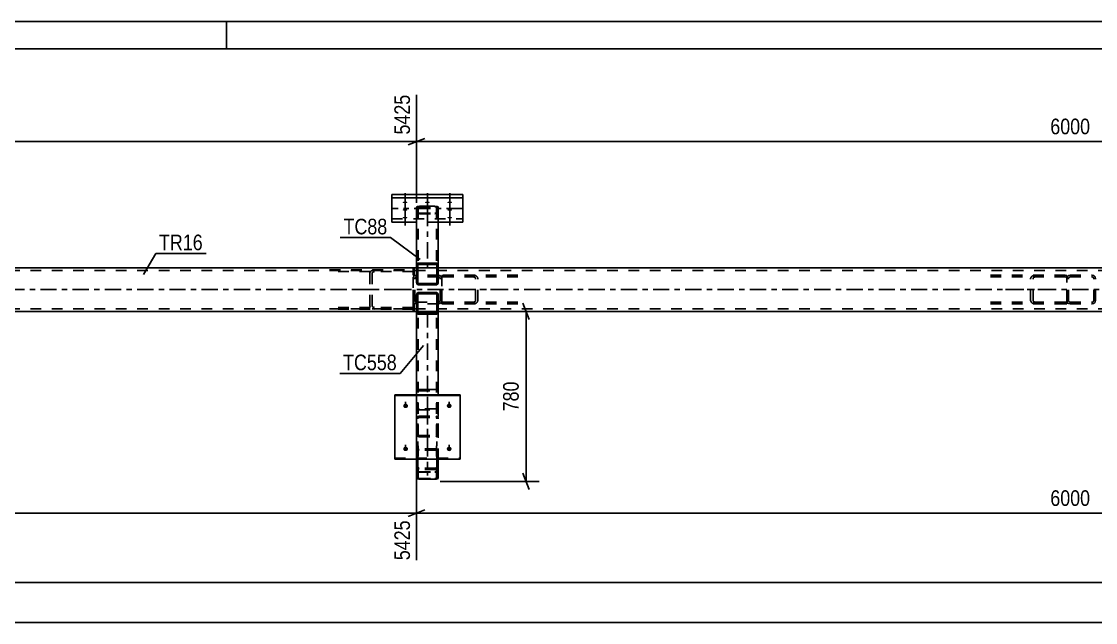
# Model space of a CAD drawing. Header units: millimetres. Extents: x -167 to 1022, y -666 to 175.
# Drawn here: x 144.5 to 341.6, y 64.6 to 174.8 of the extents above; entities that cross this region are included whole.
import ezdxf

# ---------------------------------------------------------------- set-up
doc = ezdxf.new("R2010")
doc.units = ezdxf.units.MM
doc.linetypes.add('DXK_LINE_DOT2', pattern=[3.9198, 1.9599, -1.9599])
doc.linetypes.add('DXK_LINE_DOT3', pattern=[5.9187, 2.979, -0.9799, 0.9799, -0.9799])
doc.styles.add('Arial Narrow', font='ARIALN.TTF', dxfattribs={"height": 0.2})

# ---------------------------------------------------------------- blocks, each defined once
blk = doc.blocks.new('Unknown-389677493-14088')
at = {"color": 5, "linetype": 'Continuous'}
for p, q in [((1022.1, 174.83), (-166.9, 174.83)), ((182.1, 169.83), (182.1, 174.83)), ((1017.1, 169.83), (-161.9, 169.83))]:
    blk.add_line(p, q, dxfattribs=at)
blk = doc.blocks.new('Part-389677493-38064 - 38059')
at = {"color": 7, "linetype": 'DXK_LINE_DOT2'}
for p, q in [((221.9, 128.3), (221.64, 128.26)), ((221.64, 128.26), (221.64, 123.06)), ((235.63, 128.3), (221.9, 128.3)), ((227.73, 128.25), (227.39, 128.3)), ((221.64, 127.91), (221.73, 127.95)), ((221.73, 127.95), (221.9, 127.98)), ((235.63, 127.98), (221.9, 127.98)), ((227.39, 127.98), (227.56, 127.95)), ((227.8, 127.78), (227.83, 127.66)), ((227.83, 123.66), (227.83, 127.66)), ((228.27, 127.66), (228.2, 127.9)), ((228.27, 123.66), (228.27, 127.66)), ((221.73, 123.36), (221.64, 123.41)), ((221.64, 123.06), (221.9, 123.02)), ((221.9, 123.34), (221.73, 123.36)), ((235.63, 123.34), (221.9, 123.34)), ((235.63, 123.02), (221.9, 123.02)), ((227.56, 123.36), (227.39, 123.34)), ((227.39, 123.02), (227.73, 123.07)), ((227.83, 123.66), (227.8, 123.54)), ((228.2, 123.41), (228.27, 123.66))]:
    blk.add_line(p, q, dxfattribs=at)
at = {"color": 7, "linetype": 'DXK_LINE_DOT3'}
blk.add_line((224.64, 125.66), (232.88, 125.66), dxfattribs=at)
at = {"color": 7, "linetype": 'DXK_LINE_DOT2'}
for centre, radius, start, end in [((227.52, 127.47), 0.802, 32.4104, 75.4453), ((227.46, 127.57), 0.401, 32.4104, 75.4453), ((227.46, 123.75), 0.401, 284.5547, 327.5896), ((227.52, 123.84), 0.802, 284.5547, 327.5896)]:
    blk.add_arc(centre, radius, start, end, dxfattribs=at)
blk = doc.blocks.new('Part-389677493-38062 - 38059')
at = {"color": 7, "linetype": 'DXK_LINE_DOT2'}
for p, q in [((201.06, 129.26), (216.36, 129.26)), ((216.36, 128.94), (201.06, 128.94)), ((208.44, 128.7), (208.42, 128.62)), ((208.42, 122.7), (208.42, 128.62)), ((208.48, 128.86), (208.44, 128.7)), ((208.86, 128.62), (208.88, 128.7)), ((208.86, 122.7), (208.86, 128.62)), ((208.88, 128.7), (208.89, 128.74)), ((209.3, 129.26), (208.96, 129.21)), ((209.13, 128.91), (209.3, 128.94)), ((216.36, 122.06), (216.36, 129.26)), ((216.36, 122.38), (201.06, 122.38)), ((208.42, 122.7), (208.48, 122.45)), ((208.89, 122.58), (208.86, 122.7)), ((209.3, 122.38), (209.13, 122.4)), ((216.36, 122.06), (201.06, 122.06)), ((208.96, 122.11), (209.3, 122.06))]:
    blk.add_line(p, q, dxfattribs=at)
at = {"color": 7, "linetype": 'DXK_LINE_DOT3'}
blk.add_line((205.12, 125.66), (213.36, 125.66), dxfattribs=at)
at = {"color": 7, "linetype": 'DXK_LINE_DOT2'}
for centre, radius, start, end in [((209.16, 128.43), 0.802, 104.5547, 147.5896), ((209.23, 128.53), 0.401, 104.5547, 147.5896), ((209.23, 122.79), 0.401, 212.4104, 255.4453)]:
    blk.add_arc(centre, radius, start, end, dxfattribs=at)
blk = doc.blocks.new('Part-389677493-38063 - 38059')
at = {"color": 7, "linetype": 'DXK_LINE_DOT2'}
for p, q in [((336.1, 128.3), (322.37, 128.3)), ((330.61, 128.3), (330.28, 128.25)), ((336.1, 128.3), (336.36, 128.26)), ((336.36, 123.06), (336.36, 128.26)), ((336.1, 127.98), (322.37, 127.98)), ((329.8, 127.9), (329.73, 127.66)), ((329.73, 123.66), (329.73, 127.66)), ((330.17, 127.66), (330.21, 127.78)), ((330.17, 123.66), (330.17, 127.66)), ((330.45, 127.95), (330.61, 127.98)), ((336.1, 127.98), (336.27, 127.95)), ((336.27, 127.95), (336.36, 127.91)), ((336.1, 123.34), (322.37, 123.34)), ((322.37, 123.02), (336.1, 123.02)), ((329.73, 123.66), (329.8, 123.41)), ((330.21, 123.54), (330.17, 123.66)), ((330.28, 123.07), (330.61, 123.02)), ((330.61, 123.34), (330.45, 123.36)), ((336.27, 123.36), (336.1, 123.34)), ((336.1, 123.02), (336.36, 123.06)), ((336.36, 123.41), (336.27, 123.36))]:
    blk.add_line(p, q, dxfattribs=at)
at = {"color": 7, "linetype": 'DXK_LINE_DOT3'}
blk.add_line((325.12, 125.66), (333.36, 125.66), dxfattribs=at)
at = {"color": 7, "linetype": 'DXK_LINE_DOT2'}
for centre, radius, start, end in [((330.48, 127.47), 0.802, 104.5547, 147.5896), ((330.55, 127.57), 0.401, 104.5547, 147.5896), ((330.48, 123.84), 0.802, 212.4104, 255.4453), ((330.55, 123.75), 0.401, 212.4104, 255.4453)]:
    blk.add_arc(centre, radius, start, end, dxfattribs=at)
blk = doc.blocks.new('Part-389677493-38075 - 38059')
at = {"color": 7, "linetype": 'DXK_LINE_DOT2'}
for p, q in [((217, 128.3), (216.76, 128.25)), ((221, 128.3), (217, 128.3)), ((221.25, 128.25), (221, 128.3)), ((216.41, 127.9), (216.36, 127.66)), ((216.36, 123.66), (216.36, 127.66)), ((216.68, 127.66), (216.71, 127.78)), ((216.68, 123.66), (216.68, 127.66)), ((216.88, 127.95), (217, 127.98)), ((221, 127.98), (217, 127.98)), ((221, 127.98), (221.12, 127.95)), ((221.3, 127.78), (221.32, 127.66)), ((221.32, 123.66), (221.32, 127.66)), ((221.64, 127.66), (221.59, 127.9)), ((221.64, 123.66), (221.64, 127.66)), ((216.36, 123.66), (216.41, 123.41)), ((216.71, 123.54), (216.68, 123.66)), ((216.76, 123.07), (217, 123.02)), ((217, 123.34), (216.88, 123.36)), ((217, 123.34), (221, 123.34)), ((221, 123.02), (217, 123.02)), ((221.12, 123.36), (221, 123.34)), ((221, 123.02), (221.25, 123.07)), ((221.32, 123.66), (221.3, 123.54)), ((221.59, 123.41), (221.64, 123.66))]:
    blk.add_line(p, q, dxfattribs=at)
at = {"color": 7, "linetype": 'DXK_LINE_DOT3'}
blk.add_line((219, 125.66), (219, 125.66), dxfattribs=at)
at = {"color": 7, "linetype": 'DXK_LINE_DOT2'}
for centre, radius, start, end in [((217, 127.66), 0.64, 112.5, 157.5), ((221, 127.66), 0.64, 22.5, 67.5), ((217, 127.66), 0.32, 112.5, 157.5), ((221, 127.66), 0.32, 22.5, 67.5), ((217, 123.66), 0.64, 202.5, 247.5), ((217, 123.66), 0.32, 202.5, 247.5), ((221, 123.66), 0.32, 292.5, 337.5), ((221, 123.66), 0.64, 292.5, 337.5)]:
    blk.add_arc(centre, radius, start, end, dxfattribs=at)
blk = doc.blocks.new('Part-389677493-38076 - 38059')
at = {"color": 7, "linetype": 'DXK_LINE_DOT2'}
for p, q in [((337, 128.3), (336.76, 128.25)), ((337, 128.3), (341, 128.3)), ((341.25, 128.25), (341, 128.3)), ((336.41, 127.9), (336.36, 127.66)), ((336.36, 123.66), (336.36, 127.66)), ((336.68, 127.66), (336.71, 127.78)), ((336.68, 123.66), (336.68, 127.66)), ((336.88, 127.95), (337, 127.98)), ((337, 127.98), (341, 127.98)), ((341, 127.98), (341.12, 127.95)), ((341.3, 127.78), (341.32, 127.66)), ((341.32, 123.66), (341.32, 127.66)), ((341.64, 127.66), (341.59, 127.9)), ((341.64, 123.66), (341.64, 127.66)), ((336.36, 123.66), (336.41, 123.41)), ((336.71, 123.54), (336.68, 123.66)), ((336.76, 123.07), (337, 123.02)), ((337, 123.34), (336.88, 123.36)), ((337, 123.34), (341, 123.34)), ((337, 123.02), (341, 123.02)), ((341.12, 123.36), (341, 123.34)), ((341, 123.02), (341.25, 123.07)), ((341.32, 123.66), (341.3, 123.54)), ((341.59, 123.41), (341.64, 123.66))]:
    blk.add_line(p, q, dxfattribs=at)
at = {"color": 7, "linetype": 'DXK_LINE_DOT3'}
blk.add_line((339, 125.66), (339, 125.66), dxfattribs=at)
at = {"color": 7, "linetype": 'DXK_LINE_DOT2'}
for centre, radius, start, end in [((337, 127.66), 0.64, 112.5, 157.5), ((341, 127.66), 0.64, 22.5, 67.5), ((337, 127.66), 0.32, 112.5, 157.5), ((341, 127.66), 0.32, 22.5, 67.5), ((337, 123.66), 0.64, 202.5, 247.5), ((337, 123.66), 0.32, 202.5, 247.5), ((341, 123.66), 0.32, 292.5, 337.5), ((341, 123.66), 0.64, 292.5, 337.5)]:
    blk.add_arc(centre, radius, start, end, dxfattribs=at)
blk = doc.blocks.new('Part-389677493-38122 - 38059')
at = {"color": 2, "linetype": 'Continuous'}
for p, q in [((217, 140.72), (217.05, 140.8)), ((217, 140.72), (217, 130.04)), ((217.05, 140.8), (217.19, 140.87)), ((217.19, 140.87), (217.4, 140.92)), ((217.4, 140.92), (217.64, 140.93)), ((217.64, 140.93), (220.36, 140.93)), ((220.36, 140.93), (220.6, 140.92)), ((220.6, 140.92), (220.81, 140.87)), ((220.81, 140.87), (220.95, 140.8)), ((220.95, 140.8), (221, 140.72)), ((221, 140.72), (221, 129.66)), ((220.36, 129.66), (217.24, 129.66)), ((220.76, 129.66), (220.36, 129.66)), ((221, 129.66), (221, 129.66))]:
    blk.add_line(p, q, dxfattribs=at)
at = {"color": 7, "linetype": 'DXK_LINE_DOT2'}
for p, q in [((217.34, 140.76), (217.32, 140.72)), ((217.32, 140.72), (217.32, 129.66)), ((217.41, 140.79), (217.34, 140.76)), ((217.52, 140.82), (217.41, 140.79)), ((217.64, 140.82), (217.52, 140.82)), ((217.64, 140.82), (220.36, 140.82)), ((220.48, 140.82), (220.36, 140.82)), ((220.59, 140.79), (220.48, 140.82)), ((220.66, 140.76), (220.59, 140.79)), ((220.68, 140.72), (220.66, 140.76)), ((220.68, 140.72), (220.68, 129.66)), ((217.05, 139.7), (217, 139.79)), ((217.19, 139.63), (217.05, 139.7)), ((217.4, 139.58), (217.19, 139.63)), ((217.32, 139.79), (217.34, 139.74)), ((217.34, 139.74), (217.41, 139.71)), ((217.64, 139.57), (217.4, 139.58)), ((217.41, 139.71), (217.52, 139.68)), ((217.52, 139.68), (217.64, 139.68)), ((217.64, 139.68), (220.36, 139.68)), ((217.64, 139.57), (220.36, 139.57)), ((220.36, 139.68), (220.48, 139.68)), ((220.6, 139.58), (220.36, 139.57)), ((220.48, 139.68), (220.59, 139.71)), ((220.59, 139.71), (220.6, 139.72)), ((220.6, 139.72), (220.66, 139.74)), ((220.81, 139.63), (220.6, 139.58)), ((220.66, 139.74), (220.68, 139.79)), ((220.95, 139.7), (220.81, 139.63)), ((221, 139.79), (220.95, 139.7)), ((217, 130.04), (217, 129.66)), ((217.24, 129.66), (217, 129.66)), ((220.36, 129.66), (220.6, 129.66)), ((220.66, 129.66), (220.68, 129.66)), ((221, 129.66), (220.76, 129.66))]:
    blk.add_line(p, q, dxfattribs=at)
at = {"color": 7, "linetype": 'DXK_LINE_DOT3'}
blk.add_line((219, 140.25), (219, 129.66), dxfattribs=at)
blk = doc.blocks.new('Part-389677493-38123 - 38059')
at = {"color": 2, "linetype": 'Continuous'}
for p, q in [((212.5, 143.07), (225.5, 143.07)), ((212.5, 143.07), (212.5, 138.03)), ((212.5, 142.47), (225.5, 142.47)), ((225.5, 143.07), (225.5, 138.03)), ((217, 138.03), (212.5, 138.03)), ((225.5, 138.03), (221, 138.03))]:
    blk.add_line(p, q, dxfattribs=at)
at = {"color": 7, "linetype": 'DXK_LINE_DOT3'}
blk.add_line((225.5, 140.55), (212.5, 140.55), dxfattribs=at)
at = {"color": 7, "linetype": 'DXK_LINE_DOT2'}
for p, q in [((212.5, 138.63), (225.5, 138.63)), ((221, 138.03), (217, 138.03))]:
    blk.add_line(p, q, dxfattribs=at)
blk = doc.blocks.new('Bolt-389677493-38229 - 38059')
at = {"linetype": 'Continuous'}
for points in [[(214.9, 141.8), (214.99, 141.8), (215.08, 141.79), (215.16, 141.77), (215.23, 141.75), (215.28, 141.73), (215.32, 141.7), (215.34, 141.67), (215.34, 141.64), (215.32, 141.61), (215.28, 141.58), (215.23, 141.55), (215.16, 141.53), (215.08, 141.52), (214.99, 141.51), (214.9, 141.5), (214.81, 141.51), (214.72, 141.52), (214.64, 141.53), (214.57, 141.55), (214.52, 141.58), (214.48, 141.61), (214.46, 141.64), (214.46, 141.67), (214.48, 141.7), (214.52, 141.73), (214.57, 141.75), (214.64, 141.77), (214.72, 141.79), (214.81, 141.8)], [(214.9, 140.4), (214.99, 140.4), (215.08, 140.39), (215.16, 140.37), (215.23, 140.35), (215.28, 140.33), (215.32, 140.3), (215.34, 140.27), (215.34, 140.23), (215.32, 140.2), (215.28, 140.17), (215.23, 140.15), (215.16, 140.13), (215.08, 140.11), (214.99, 140.1), (214.9, 140.1), (214.81, 140.1), (214.72, 140.11), (214.64, 140.13), (214.57, 140.15), (214.52, 140.17), (214.48, 140.2), (214.46, 140.23), (214.46, 140.27), (214.48, 140.3), (214.52, 140.33), (214.57, 140.35), (214.64, 140.37), (214.72, 140.39), (214.81, 140.4)], [(219, 141.8), (219.09, 141.8), (219.18, 141.79), (219.26, 141.77), (219.33, 141.75), (219.38, 141.73), (219.42, 141.7), (219.44, 141.67), (219.44, 141.64), (219.42, 141.61), (219.38, 141.58), (219.33, 141.55), (219.26, 141.53), (219.18, 141.52), (219.09, 141.51), (219, 141.5), (218.91, 141.51), (218.82, 141.52), (218.74, 141.53), (218.67, 141.55), (218.62, 141.58), (218.58, 141.61), (218.56, 141.64), (218.56, 141.67), (218.58, 141.7), (218.62, 141.73), (218.67, 141.75), (218.74, 141.77), (218.82, 141.79), (218.91, 141.8)], [(223.1, 141.8), (223.19, 141.8), (223.28, 141.79), (223.36, 141.77), (223.43, 141.75), (223.48, 141.73), (223.52, 141.7), (223.54, 141.67), (223.54, 141.64), (223.52, 141.61), (223.48, 141.58), (223.43, 141.55), (223.36, 141.53), (223.28, 141.52), (223.19, 141.51), (223.1, 141.5), (223.01, 141.51), (222.92, 141.52), (222.84, 141.53), (222.77, 141.55), (222.72, 141.58), (222.68, 141.61), (222.66, 141.64), (222.66, 141.67), (222.68, 141.7), (222.72, 141.73), (222.77, 141.75), (222.84, 141.77), (222.92, 141.79), (223.01, 141.8)], [(223.1, 140.4), (223.19, 140.4), (223.28, 140.39), (223.36, 140.37), (223.43, 140.35), (223.48, 140.33), (223.52, 140.3), (223.54, 140.27), (223.54, 140.23), (223.52, 140.2), (223.48, 140.17), (223.43, 140.15), (223.36, 140.13), (223.28, 140.11), (223.19, 140.1), (223.1, 140.1), (223.01, 140.1), (222.92, 140.11), (222.84, 140.13), (222.77, 140.15), (222.72, 140.17), (222.68, 140.2), (222.66, 140.23), (222.66, 140.27), (222.68, 140.3), (222.72, 140.33), (222.77, 140.35), (222.84, 140.37), (222.92, 140.39), (223.01, 140.4)], [(214.9, 139), (214.99, 139), (215.08, 138.99), (215.16, 138.97), (215.23, 138.95), (215.28, 138.92), (215.32, 138.89), (215.34, 138.86), (215.34, 138.83), (215.32, 138.8), (215.28, 138.77), (215.23, 138.75), (215.16, 138.73), (215.08, 138.71), (214.99, 138.7), (214.9, 138.7), (214.81, 138.7), (214.72, 138.71), (214.64, 138.73), (214.57, 138.75), (214.52, 138.77), (214.48, 138.8), (214.46, 138.83), (214.46, 138.86), (214.48, 138.89), (214.52, 138.92), (214.57, 138.95), (214.64, 138.97), (214.72, 138.99), (214.81, 139)], [(223.1, 139), (223.19, 139), (223.28, 138.99), (223.36, 138.97), (223.43, 138.95), (223.48, 138.92), (223.52, 138.89), (223.54, 138.86), (223.54, 138.83), (223.52, 138.8), (223.48, 138.77), (223.43, 138.75), (223.36, 138.73), (223.28, 138.71), (223.19, 138.7), (223.1, 138.7), (223.01, 138.7), (222.92, 138.71), (222.84, 138.73), (222.77, 138.75), (222.72, 138.77), (222.68, 138.8), (222.66, 138.83), (222.66, 138.86), (222.68, 138.89), (222.72, 138.92), (222.77, 138.95), (222.84, 138.97), (222.92, 138.99), (223.01, 139)]]:
    blk.add_hatch(color=1, dxfattribs=at).paths.add_polyline_path(points)
at = {"color": 1, "linetype": 'Continuous'}
for p, q in [((214.9, 143.34), (214.9, 140.22)), ((219, 143.34), (219, 140.22)), ((223.1, 143.34), (223.1, 140.22)), ((214.9, 141.94), (214.9, 138.82)), ((214.9, 140.54), (214.9, 137.42)), ((223.1, 141.94), (223.1, 138.82)), ((223.1, 140.54), (223.1, 137.42))]:
    blk.add_line(p, q, dxfattribs=at)
at = {"color": 1, "linetype": 'DXK_LINE_DOT2'}
blk.add_line((219, 140.54), (219, 137.42), dxfattribs=at)
blk = doc.blocks.new('Part-389677493-38169 - 38059')
at = {"color": 7, "linetype": 'DXK_LINE_DOT2'}
for p, q in [((216.6, 129.5), (216.36, 129.5)), ((216.36, 129.5), (216.36, 128.3)), ((216.36, 128.3), (216.6, 128.3)), ((216.6, 128.3), (216.6, 129.5))]:
    blk.add_line(p, q, dxfattribs=at)
at = {"color": 7, "linetype": 'DXK_LINE_DOT3'}
blk.add_line((216.48, 128.9), (216.48, 128.9), dxfattribs=at)
blk = doc.blocks.new('Part-389677493-38170 - 38059')
at = {"color": 7, "linetype": 'DXK_LINE_DOT2'}
for p, q in [((216.6, 123.02), (216.36, 123.02)), ((216.36, 123.02), (216.36, 121.82)), ((216.6, 121.82), (216.6, 123.02)), ((216.36, 121.82), (216.6, 121.82))]:
    blk.add_line(p, q, dxfattribs=at)
at = {"color": 7, "linetype": 'DXK_LINE_DOT3'}
blk.add_line((216.48, 122.42), (216.48, 122.42), dxfattribs=at)
blk = doc.blocks.new('Part-389677493-38172 - 38059')
at = {"color": 7, "linetype": 'DXK_LINE_DOT2'}
for p, q in [((838, 129.18), (0, 129.18)), ((221, 129.66), (217, 129.66)), ((838, 122.14), (0, 122.14)), ((221, 121.66), (217, 121.66))]:
    blk.add_line(p, q, dxfattribs=at)
at = {"color": 2, "linetype": 'Continuous'}
for p, q in [((217, 129.66), (4.8, 129.66)), ((457, 129.66), (221, 129.66)), ((217, 121.66), (4.8, 121.66)), ((457, 121.66), (221, 121.66))]:
    blk.add_line(p, q, dxfattribs=at)
at = {"color": 7, "linetype": 'DXK_LINE_DOT3'}
blk.add_line((0, 125.66), (838, 125.66), dxfattribs=at)
blk = doc.blocks.new('Part-389677493-63034 - 38059')
at = {"color": 7, "linetype": 'DXK_LINE_DOT2'}
for p, q in [((217.24, 121.66), (217, 121.66)), ((217, 121.6), (217, 121.66)), ((217.32, 91.1), (217.32, 121.66)), ((221, 121.66), (220.59, 121.66)), ((220.59, 121.66), (220.6, 121.66)), ((220.66, 121.66), (220.68, 121.66)), ((220.68, 91.1), (220.68, 121.66)), ((221, 121.6), (221, 121.66)), ((217, 94.55), (217, 106.88)), ((221, 94.55), (221, 106.88)), ((217, 92.03), (217.05, 92.11)), ((217.05, 92.11), (217.19, 92.18)), ((217.19, 92.18), (217.4, 92.23)), ((217.34, 92.07), (217.32, 92.03)), ((217.32, 91.1), (217.34, 91.06)), ((217.41, 92.11), (217.34, 92.07)), ((217.34, 91.06), (217.41, 91.02)), ((217.4, 92.23), (217.64, 92.25)), ((217.52, 92.13), (217.41, 92.11)), ((217.41, 91.02), (217.52, 91)), ((217.64, 92.14), (217.52, 92.13)), ((217.52, 91), (217.64, 90.99)), ((217.64, 92.25), (220.36, 92.25)), ((217.64, 92.14), (220.36, 92.14)), ((217.64, 90.99), (220.36, 90.99)), ((220.36, 92.25), (220.6, 92.23)), ((220.48, 92.13), (220.36, 92.14)), ((220.36, 90.99), (220.48, 91)), ((220.59, 92.11), (220.48, 92.13)), ((220.48, 91), (220.59, 91.02)), ((220.59, 92.11), (220.6, 92.1)), ((220.59, 91.02), (220.66, 91.06)), ((220.6, 92.23), (220.81, 92.18)), ((220.6, 92.1), (220.66, 92.07)), ((220.68, 92.03), (220.66, 92.07)), ((220.66, 91.06), (220.68, 91.1)), ((220.81, 92.18), (220.95, 92.11)), ((220.95, 92.11), (221, 92.03))]:
    blk.add_line(p, q, dxfattribs=at)
at = {"color": 2, "linetype": 'Continuous'}
for p, q in [((217, 106.88), (217, 121.6)), ((220.76, 121.66), (217.24, 121.66)), ((221, 106.88), (221, 121.6)), ((217, 91.1), (217, 94.55)), ((221, 91.1), (221, 94.55)), ((217.05, 91.02), (217, 91.1)), ((217.19, 90.95), (217.05, 91.02)), ((217.4, 90.9), (217.19, 90.95)), ((217.64, 90.88), (217.4, 90.9)), ((217.64, 90.88), (220.36, 90.88)), ((220.6, 90.9), (220.36, 90.88)), ((220.81, 90.95), (220.6, 90.9)), ((220.95, 91.02), (220.81, 90.95)), ((221, 91.1), (220.95, 91.02))]:
    blk.add_line(p, q, dxfattribs=at)
at = {"color": 7, "linetype": 'DXK_LINE_DOT3'}
blk.add_line((219, 121.66), (219, 91.57), dxfattribs=at)
blk = doc.blocks.new('Part-389677493-63036 - 38059')
at = {"color": 7, "linetype": 'DXK_LINE_DOT2'}
for p, q in [((217, 93.1), (217, 97.78)), ((217.24, 93.1), (217.24, 97.78)), ((220.76, 93.1), (220.76, 97.78)), ((221, 94.55), (221, 97.78)), ((217.04, 96.15), (217, 95.97)), ((217.14, 96.29), (217.04, 96.15)), ((217.3, 96.39), (217.14, 96.29)), ((217.24, 95.97), (217.26, 96.06)), ((217.26, 96.06), (217.31, 96.13)), ((217.48, 96.43), (217.3, 96.39)), ((217.31, 96.13), (217.34, 96.16)), ((217.34, 96.16), (217.39, 96.18)), ((217.39, 96.18), (217.48, 96.2)), ((220.52, 96.43), (217.48, 96.43)), ((220.52, 96.2), (217.48, 96.2)), ((220.7, 96.39), (220.52, 96.43)), ((220.52, 96.2), (220.61, 96.18)), ((220.61, 96.18), (220.69, 96.13)), ((220.69, 96.13), (220.74, 96.06)), ((220.86, 96.29), (220.7, 96.39)), ((220.74, 96.06), (220.76, 95.97)), ((220.96, 96.15), (220.86, 96.29)), ((221, 95.97), (220.96, 96.15)), ((217, 93.1), (217.04, 92.93)), ((217.04, 92.93), (217.14, 92.78)), ((217.14, 92.78), (217.3, 92.69)), ((217.26, 93.02), (217.24, 93.1)), ((217.31, 92.94), (217.26, 93.02)), ((217.3, 92.69), (217.48, 92.65)), ((217.31, 92.94), (217.34, 92.92)), ((217.34, 92.92), (217.39, 92.89)), ((217.39, 92.89), (217.41, 92.89)), ((217.41, 92.89), (217.48, 92.88)), ((220.52, 92.88), (217.48, 92.88)), ((220.61, 92.89), (220.52, 92.88)), ((220.52, 92.65), (220.7, 92.69)), ((220.69, 92.94), (220.61, 92.89)), ((220.74, 93.02), (220.69, 92.94)), ((220.7, 92.69), (220.86, 92.78)), ((220.76, 93.1), (220.74, 93.02)), ((220.86, 92.78), (220.96, 92.93)), ((220.96, 92.93), (221, 93.1)), ((220.52, 92.65), (217.48, 92.65))]:
    blk.add_line(p, q, dxfattribs=at)
at = {"color": 2, "linetype": 'Continuous'}
blk.add_line((221, 93.1), (221, 94.55), dxfattribs=at)
blk = doc.blocks.new('Part-389677493-68662 - 38059')
at = {"color": 2, "linetype": 'Continuous'}
for p, q in [((217.04, 124.83), (217, 124.64)), ((217, 121.6), (217, 124.64)), ((217.14, 124.98), (217.04, 124.83)), ((217.3, 125.09), (217.14, 124.98)), ((217.26, 124.74), (217.24, 124.64)), ((217.24, 121.6), (217.24, 124.64)), ((217.31, 124.81), (217.26, 124.74)), ((217.48, 125.12), (217.3, 125.09)), ((217.39, 124.87), (217.31, 124.81)), ((217.48, 124.88), (217.39, 124.87)), ((220.52, 125.12), (217.48, 125.12)), ((220.52, 124.88), (217.48, 124.88)), ((220.7, 125.09), (220.52, 125.12)), ((220.61, 124.87), (220.52, 124.88)), ((220.69, 124.81), (220.61, 124.87)), ((220.74, 124.74), (220.69, 124.81)), ((220.86, 124.98), (220.7, 125.09)), ((220.76, 124.64), (220.74, 124.74)), ((220.76, 121.6), (220.76, 124.64)), ((220.96, 124.83), (220.86, 124.98)), ((221, 124.64), (220.96, 124.83)), ((221, 121.6), (221, 124.64)), ((217.04, 121.42), (217, 121.6)), ((217.14, 121.26), (217.04, 121.42)), ((217.3, 121.16), (217.14, 121.26)), ((217.24, 121.6), (217.26, 121.51)), ((217.26, 121.51), (217.31, 121.43)), ((217.48, 121.12), (217.3, 121.16)), ((217.31, 121.43), (217.39, 121.38)), ((217.39, 121.38), (217.48, 121.36)), ((220.52, 121.36), (217.48, 121.36)), ((220.52, 121.12), (217.48, 121.12)), ((220.52, 121.36), (220.61, 121.38)), ((220.7, 121.16), (220.52, 121.12)), ((220.61, 121.38), (220.69, 121.43)), ((220.69, 121.43), (220.74, 121.51)), ((220.86, 121.26), (220.7, 121.16)), ((220.74, 121.51), (220.76, 121.6)), ((220.96, 121.42), (220.86, 121.26)), ((221, 121.6), (220.96, 121.42))]:
    blk.add_line(p, q, dxfattribs=at)
at = {"color": 7, "linetype": 'DXK_LINE_DOT2'}
for p, q in [((217, 124.64), (217.04, 124.83)), ((217.3, 125.09), (217.48, 125.12)), ((220.52, 125.12), (220.7, 125.09)), ((220.96, 124.83), (221, 124.64)), ((217.24, 121.66), (217, 121.66)), ((221, 121.66), (220.76, 121.66))]:
    blk.add_line(p, q, dxfattribs=at)
for centre, start, end in [((217.48, 124.64), 112.5, 157.5), ((220.52, 124.64), 22.5, 67.5)]:
    blk.add_arc(centre, 0.48, start, end, dxfattribs=at)
blk = doc.blocks.new('Part-389677493-68656 - 38059')
at = {"color": 7, "linetype": 'DXK_LINE_DOT3'}
blk.add_line((219, 97.11), (219, 108.87), dxfattribs=at)
at = {"color": 2, "linetype": 'Continuous'}
for p, q in [((217, 106.88), (217.04, 107.05)), ((217, 106.36), (217, 106.88)), ((217.04, 107.05), (217.14, 107.19)), ((217.14, 107.19), (217.3, 107.29)), ((217.3, 107.29), (217.48, 107.33)), ((217.48, 107.33), (220.52, 107.33)), ((220.52, 107.33), (220.7, 107.29)), ((220.7, 107.29), (220.86, 107.19)), ((220.86, 107.19), (220.96, 107.05)), ((220.96, 107.05), (221, 106.88)), ((221, 106.36), (221, 106.88))]:
    blk.add_line(p, q, dxfattribs=at)
at = {"color": 7, "linetype": 'DXK_LINE_DOT2'}
for p, q in [((217.26, 106.96), (217.24, 106.88)), ((217.24, 99.11), (217.24, 106.88)), ((217.31, 107.04), (217.26, 106.96)), ((217.39, 107.08), (217.31, 107.04)), ((217.48, 107.1), (217.39, 107.08)), ((217.48, 107.1), (220.52, 107.1)), ((220.61, 107.08), (220.52, 107.1)), ((220.69, 107.04), (220.61, 107.08)), ((220.74, 106.96), (220.69, 107.04)), ((220.76, 106.88), (220.74, 106.96)), ((220.76, 99.11), (220.76, 106.88)), ((217, 99.11), (217, 106.36)), ((221, 99.11), (221, 106.36)), ((217.04, 103.85), (217, 104.02)), ((217.14, 103.7), (217.04, 103.85)), ((217.3, 103.6), (217.14, 103.7)), ((217.24, 104.02), (217.26, 103.93)), ((217.26, 103.93), (217.31, 103.86)), ((217.48, 103.57), (217.3, 103.6)), ((217.31, 103.86), (217.39, 103.81)), ((217.39, 103.81), (217.48, 103.79)), ((220.52, 103.79), (217.48, 103.79)), ((217.48, 103.57), (220.52, 103.57)), ((220.52, 103.79), (220.61, 103.81)), ((220.7, 103.6), (220.52, 103.57)), ((220.61, 103.81), (220.69, 103.86)), ((220.69, 103.86), (220.74, 103.93)), ((220.86, 103.7), (220.7, 103.6)), ((220.74, 103.93), (220.76, 104.02)), ((220.96, 103.85), (220.86, 103.7)), ((221, 104.02), (220.96, 103.85)), ((217.04, 102.14), (217, 101.96)), ((217.14, 102.28), (217.04, 102.14)), ((217.3, 102.38), (217.14, 102.28)), ((217.24, 101.96), (217.26, 102.05)), ((217.26, 102.05), (217.31, 102.12)), ((217.48, 102.41), (217.3, 102.38)), ((217.31, 102.12), (217.39, 102.17)), ((217.39, 102.17), (217.48, 102.19)), ((217.48, 102.41), (220.52, 102.41)), ((217.48, 102.19), (220.52, 102.19)), ((220.7, 102.38), (220.52, 102.41)), ((220.52, 102.19), (220.61, 102.17)), ((220.61, 102.17), (220.69, 102.12)), ((220.69, 102.12), (220.74, 102.05)), ((220.86, 102.28), (220.7, 102.38)), ((220.74, 102.05), (220.76, 101.96)), ((220.96, 102.14), (220.86, 102.28)), ((221, 101.96), (220.96, 102.14)), ((217, 99.11), (217.04, 98.93)), ((217.04, 98.93), (217.14, 98.79)), ((217.14, 98.79), (217.3, 98.69)), ((217.26, 99.02), (217.24, 99.11)), ((217.31, 98.95), (217.26, 99.02)), ((217.3, 98.69), (217.48, 98.65)), ((217.39, 98.9), (217.31, 98.95)), ((217.48, 98.88), (217.39, 98.9)), ((217.48, 98.88), (220.52, 98.88)), ((217.48, 98.65), (220.52, 98.65)), ((220.61, 98.9), (220.52, 98.88)), ((220.52, 98.65), (220.7, 98.69)), ((220.69, 98.95), (220.61, 98.9)), ((220.74, 99.02), (220.69, 98.95)), ((220.7, 98.69), (220.86, 98.79)), ((220.76, 99.11), (220.74, 99.02)), ((220.86, 98.79), (220.96, 98.93)), ((220.96, 98.93), (221, 99.11))]:
    blk.add_line(p, q, dxfattribs=at)
blk = doc.blocks.new('Part-389677493-68657 - 38059')
at = {"color": 2, "linetype": 'Continuous'}
for p, q in [((225, 106.36), (213, 106.36)), ((213, 106.36), (213, 94.55)), ((213, 106.2), (225, 106.2)), ((225, 94.55), (225, 106.36)), ((213, 94.55), (225, 94.55))]:
    blk.add_line(p, q, dxfattribs=at)
at = {"color": 7, "linetype": 'DXK_LINE_DOT2'}
blk.add_line((213, 94.71), (225, 94.71), dxfattribs=at)
blk = doc.blocks.new('Part-389677493-68661 - 38059')
at = {"color": 2, "linetype": 'Continuous'}
for p, q in [((217.04, 130.22), (217, 130.03)), ((217.14, 130.37), (217.04, 130.22)), ((217.29, 130.48), (217.14, 130.37)), ((217.24, 130.03), (217.26, 130.13)), ((217.26, 130.13), (217.31, 130.2)), ((217.48, 130.51), (217.29, 130.48)), ((217.31, 130.2), (217.39, 130.26)), ((217.39, 130.26), (217.48, 130.27)), ((220.52, 130.51), (217.48, 130.51)), ((220.52, 130.27), (217.48, 130.27)), ((220.7, 130.48), (220.52, 130.51)), ((220.52, 130.27), (220.61, 130.26)), ((220.61, 130.26), (220.69, 130.2)), ((220.74, 130.13), (220.69, 130.2)), ((220.86, 130.37), (220.7, 130.48)), ((220.76, 130.03), (220.74, 130.13)), ((220.86, 130.37), (220.96, 130.22)), ((220.96, 130.22), (221, 130.03)), ((217, 130.03), (217, 126.99)), ((217.24, 130.03), (217.24, 126.99)), ((220.76, 130.03), (220.76, 126.99)), ((221, 130.03), (221, 126.99)), ((217, 126.99), (217.04, 126.81)), ((217.04, 126.81), (217.14, 126.66)), ((217.14, 126.66), (217.29, 126.55)), ((217.24, 126.99), (217.26, 126.9)), ((217.26, 126.9), (217.31, 126.83)), ((217.29, 126.55), (217.48, 126.51)), ((217.39, 126.77), (217.31, 126.83)), ((217.48, 126.75), (217.39, 126.77)), ((220.52, 126.75), (217.48, 126.75)), ((220.52, 126.51), (217.48, 126.51)), ((220.61, 126.77), (220.52, 126.75)), ((220.52, 126.51), (220.7, 126.55)), ((220.69, 126.83), (220.61, 126.77)), ((220.74, 126.9), (220.69, 126.83)), ((220.7, 126.55), (220.86, 126.66)), ((220.76, 126.99), (220.74, 126.9)), ((220.86, 126.66), (220.96, 126.81)), ((220.96, 126.81), (221, 126.99))]:
    blk.add_line(p, q, dxfattribs=at)
at = {"color": 7, "linetype": 'DXK_LINE_DOT2'}
for p, q in [((217.24, 129.66), (217, 129.66)), ((217, 129.66), (217.24, 129.66)), ((221, 129.66), (220.76, 129.66)), ((220.76, 129.66), (221, 129.66)), ((217.04, 126.81), (217, 126.99)), ((217.48, 126.51), (217.29, 126.55)), ((220.7, 126.55), (220.52, 126.51)), ((221, 126.99), (220.96, 126.81))]:
    blk.add_line(p, q, dxfattribs=at)
for centre, start, end in [((217.48, 126.99), 202.5, 247.5), ((220.52, 126.99), 292.5, 337.5)]:
    blk.add_arc(centre, 0.48, start, end, dxfattribs=at)
blk = doc.blocks.new('Bolt-389677493-68669 - 38059')
at = {"linetype": 'Continuous'}
for points in [[(215, 104.73), (215.09, 104.72), (215.18, 104.7), (215.26, 104.65), (215.33, 104.59), (215.38, 104.52), (215.42, 104.45), (215.44, 104.36), (215.44, 104.27), (215.42, 104.19), (215.38, 104.11), (215.33, 104.04), (215.26, 103.98), (215.18, 103.94), (215.09, 103.91), (215, 103.9), (214.91, 103.91), (214.82, 103.94), (214.74, 103.98), (214.67, 104.04), (214.62, 104.11), (214.58, 104.19), (214.56, 104.27), (214.56, 104.36), (214.58, 104.45), (214.62, 104.52), (214.67, 104.59), (214.74, 104.65), (214.82, 104.7), (214.91, 104.72)], [(215, 96.84), (215.09, 96.83), (215.18, 96.8), (215.26, 96.76), (215.33, 96.7), (215.38, 96.63), (215.42, 96.55), (215.44, 96.47), (215.44, 96.38), (215.42, 96.3), (215.38, 96.22), (215.33, 96.15), (215.26, 96.09), (215.18, 96.05), (215.09, 96.02), (215, 96.01), (214.91, 96.02), (214.82, 96.05), (214.74, 96.09), (214.67, 96.15), (214.62, 96.22), (214.58, 96.3), (214.56, 96.38), (214.56, 96.47), (214.58, 96.55), (214.62, 96.63), (214.67, 96.7), (214.74, 96.76), (214.82, 96.8), (214.91, 96.83)]]:
    blk.add_hatch(color=1, dxfattribs=at).paths.add_polyline_path(points)
at = {"color": 1, "linetype": 'Continuous'}
for p, q in [((215, 103.98), (215, 105.04)), ((215, 96.08), (215, 97.15))]:
    blk.add_line(p, q, dxfattribs=at)
blk = doc.blocks.new('Bolt-389677493-68670 - 38059')
at = {"linetype": 'Continuous'}
for points in [[(223, 104.73), (223.09, 104.72), (223.18, 104.7), (223.26, 104.65), (223.33, 104.59), (223.38, 104.52), (223.42, 104.45), (223.44, 104.36), (223.44, 104.27), (223.42, 104.19), (223.38, 104.11), (223.33, 104.04), (223.26, 103.98), (223.18, 103.94), (223.09, 103.91), (223, 103.9), (222.91, 103.91), (222.82, 103.94), (222.74, 103.98), (222.67, 104.04), (222.62, 104.11), (222.58, 104.19), (222.56, 104.27), (222.56, 104.36), (222.58, 104.45), (222.62, 104.52), (222.67, 104.59), (222.74, 104.65), (222.82, 104.7), (222.91, 104.72)], [(223, 96.84), (223.09, 96.83), (223.18, 96.8), (223.26, 96.76), (223.33, 96.7), (223.38, 96.63), (223.42, 96.55), (223.44, 96.47), (223.44, 96.38), (223.42, 96.3), (223.38, 96.22), (223.33, 96.15), (223.26, 96.09), (223.18, 96.05), (223.09, 96.02), (223, 96.01), (222.91, 96.02), (222.82, 96.05), (222.74, 96.09), (222.67, 96.15), (222.62, 96.22), (222.58, 96.3), (222.56, 96.38), (222.56, 96.47), (222.58, 96.55), (222.62, 96.63), (222.67, 96.7), (222.74, 96.76), (222.82, 96.8), (222.91, 96.83)]]:
    blk.add_hatch(color=1, dxfattribs=at).paths.add_polyline_path(points)
at = {"color": 1, "linetype": 'Continuous'}
for p, q in [((223, 103.98), (223, 105.04)), ((223, 96.08), (223, 97.15))]:
    blk.add_line(p, q, dxfattribs=at)
blk = doc.blocks.new('StraightDimension-389677493-43095 - 38059')
at = {"color": 7, "linetype": 'Continuous'}
blk.add_line((0, 71.92), (838, 71.92), dxfattribs=at)
blk = doc.blocks.new('StraightDimension-389677493-43268 - 38059')
at = {"color": 7, "linetype": 'Continuous'}
blk.add_line((-1, 64.58), (839, 64.58), dxfattribs=at)
blk = doc.blocks.new('StraightDimension-389677493-68078 - 38059')
at = {"color": 7, "linetype": 'Continuous'}
for p, q in [((237.71, 120.16), (236.51, 123.16)), ((222.35, 121.66), (239.51, 121.66)), ((237.11, 90.45), (237.11, 121.66)), ((236.51, 91.95), (237.71, 88.95)), ((221.36, 90.45), (239.51, 90.45))]:
    blk.add_line(p, q, dxfattribs=at)
at = {"color": 0}
blk.add_wipeout([(236.36, 109.4), (232.16, 109.4), (232.16, 102.71), (236.36, 102.71)], dxfattribs=at)
at = {"color": 3, "style": 'Arial Narrow'}
blk.add_text('780', height=2.863, rotation=90.0002, dxfattribs=at).set_placement((235.76, 103.31))
blk = doc.blocks.new('StraightDimension-389677493-72640 - 38059')
at = {"color": 7, "linetype": 'Continuous'}
for p, q in [((217, 141.55), (217, 161.4)), ((218.5, 153.39), (215.5, 152.19)), ((217, 152.79), (457, 152.79))]:
    blk.add_line(p, q, dxfattribs=at)
at = {"color": 0}
blk.add_wipeout([(341.26, 153.54), (341.26, 157.74), (332.74, 157.74), (332.74, 153.54)], dxfattribs=at)
at = {"color": 3, "style": 'Arial Narrow'}
blk.add_text('6000', height=2.863, dxfattribs=at).set_placement((333.34, 154.14))
blk = doc.blocks.new('StraightDimension-389677493-72641 - 38059')
at = {"color": 7, "linetype": 'Continuous'}
for p, q in [((217, 141.55), (217, 161.4)), ((0, 152.79), (217, 152.79)), ((215.5, 152.19), (218.5, 153.39))]:
    blk.add_line(p, q, dxfattribs=at)
at = {"color": 0, "linetype": 'Continuous'}
blk.add_wipeout([(216.4, 162), (212.2, 162), (212.2, 153.49), (216.4, 153.49)], dxfattribs=at)
at = {"color": 3, "linetype": 'Continuous', "style": 'Arial Narrow'}
blk.add_text('5425', height=2.863, rotation=90.0002, dxfattribs=at).set_placement((215.8, 154.09))
blk = doc.blocks.new('StraightDimension-389677493-73474 - 38059')
at = {"color": 7, "linetype": 'Continuous'}
for p, q in [((217, 110.35), (217, 76.01)), ((218.5, 85.22), (215.5, 84.02)), ((217, 84.62), (457, 84.62))]:
    blk.add_line(p, q, dxfattribs=at)
at = {"color": 0}
blk.add_wipeout([(341.26, 85.37), (341.26, 89.57), (332.74, 89.57), (332.74, 85.37)], dxfattribs=at)
at = {"color": 3, "style": 'Arial Narrow'}
blk.add_text('6000', height=2.863, dxfattribs=at).set_placement((333.34, 85.97))
blk = doc.blocks.new('StraightDimension-389677493-73475 - 38059')
at = {"color": 7, "linetype": 'Continuous'}
for p, q in [((217, 110.35), (217, 76.01)), ((215.5, 84.02), (218.5, 85.22)), ((0, 84.62), (217, 84.62))]:
    blk.add_line(p, q, dxfattribs=at)
at = {"color": 0, "linetype": 'Continuous'}
blk.add_wipeout([(216.4, 83.92), (212.2, 83.92), (212.2, 75.41), (216.4, 75.41)], dxfattribs=at)
at = {"color": 3, "linetype": 'Continuous', "style": 'Arial Narrow'}
blk.add_text('5425', height=2.863, rotation=90.0002, dxfattribs=at).set_placement((215.8, 76.01))
blk = doc.blocks.new('Mark-389677493-39739 - 38059')
at = {"color": 0}
blk.add_wipeout([(211.64, 135.78), (211.64, 138.78), (203.61, 138.78), (203.61, 135.78)], dxfattribs=at)
blk.add_wipeout([(211.64, 135.78), (211.64, 138.78), (203.61, 138.78), (203.61, 135.78)], dxfattribs=at)
at = {"color": 30, "linetype": 'Continuous'}
for p in [(203.01, 135.18), (217.65, 131.15)]:
    blk.add_line(p, (212.24, 135.18), dxfattribs=at)
at = {"color": 3, "style": 'Arial Narrow'}
blk.add_text('TC88', height=2.863, dxfattribs=at).set_placement((203.61, 135.78))
blk = doc.blocks.new('Mark-389677493-39742 - 38059')
at = {"color": 0}
blk.add_wipeout([(177.77, 132.87), (177.77, 135.87), (169.73, 135.87), (169.73, 132.87)], dxfattribs=at)
blk.add_wipeout([(177.77, 132.87), (177.77, 135.87), (169.73, 135.87), (169.73, 132.87)], dxfattribs=at)
at = {"color": 30, "linetype": 'Continuous'}
for p, q in [((166.86, 128.39), (169.13, 132.27)), ((169.13, 132.27), (178.37, 132.27))]:
    blk.add_line(p, q, dxfattribs=at)
at = {"color": 3, "style": 'Arial Narrow'}
blk.add_text('TR16', height=2.863, dxfattribs=at).set_placement((169.73, 132.87))
blk = doc.blocks.new('Mark-389677493-68001 - 38059')
at = {"color": 0}
blk.add_wipeout([(213.39, 110.86), (213.39, 113.86), (203.52, 113.86), (203.52, 110.86)], dxfattribs=at)
blk.add_wipeout([(213.39, 110.86), (213.39, 113.86), (203.52, 113.86), (203.52, 110.86)], dxfattribs=at)
at = {"color": 30, "linetype": 'Continuous'}
for p in [(218.3, 115.4), (202.92, 110.26)]:
    blk.add_line(p, (213.99, 110.26), dxfattribs=at)
at = {"color": 3, "style": 'Arial Narrow'}
blk.add_text('TC558', height=2.863, dxfattribs=at).set_placement((203.52, 110.86))

msp = doc.modelspace()

# ---------------------------------------------------------------- block references
for name in ['Unknown-389677493-14088', 'Part-389677493-38123 - 38059', 'Bolt-389677493-38229 - 38059', 'Part-389677493-38122 - 38059', 'Part-389677493-68661 - 38059', 'Part-389677493-38172 - 38059', 'Part-389677493-38062 - 38059', 'Part-389677493-38169 - 38059', 'Part-389677493-38075 - 38059', 'Part-389677493-38064 - 38059', 'Part-389677493-38063 - 38059', 'Part-389677493-38076 - 38059', 'Part-389677493-68662 - 38059', 'Part-389677493-38170 - 38059', 'Part-389677493-63034 - 38059', 'Part-389677493-68656 - 38059', 'Part-389677493-68657 - 38059', 'Bolt-389677493-68669 - 38059', 'Bolt-389677493-68670 - 38059', 'Part-389677493-63036 - 38059']:
    msp.add_blockref(name, (0, 0))

# ---------------------------------------------------------------- next in the draw order: block references
for name in ['StraightDimension-389677493-72640 - 38059', 'StraightDimension-389677493-43095 - 38059']:
    msp.add_blockref(name, (0, 0))

# ---------------------------------------------------------------- next in the draw order: block references
for name in ['StraightDimension-389677493-72641 - 38059', 'StraightDimension-389677493-43268 - 38059']:
    msp.add_blockref(name, (0, 0))

# ---------------------------------------------------------------- next in the draw order: block references
for name in ['Mark-389677493-39739 - 38059', 'Mark-389677493-39742 - 38059', 'StraightDimension-389677493-68078 - 38059']:
    msp.add_blockref(name, (0, 0))

# ---------------------------------------------------------------- next in the draw order: block references
msp.add_blockref('StraightDimension-389677493-73474 - 38059', (0, 0))

# ---------------------------------------------------------------- next in the draw order: block references
msp.add_blockref('StraightDimension-389677493-73475 - 38059', (0, 0))

# ---------------------------------------------------------------- next in the draw order: block references
msp.add_blockref('Mark-389677493-68001 - 38059', (0, 0))

doc.saveas('drawing.dxf')
